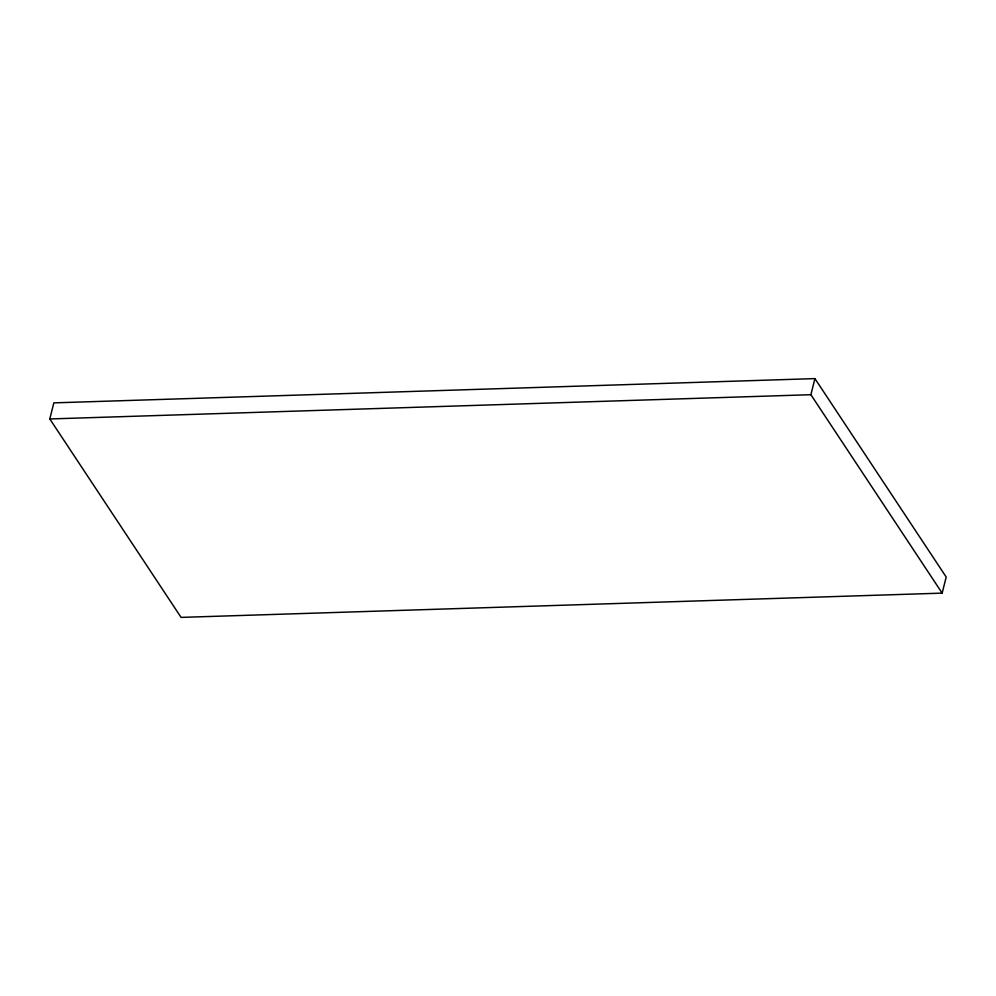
<?xml version="1.0" encoding="UTF-8"?>
<svg xmlns="http://www.w3.org/2000/svg" width="996" height="996" viewBox="0 0 996 996"><rect width="100%" height="100%" fill="white"/><g stroke="black" fill="none" stroke-linecap="round" stroke-linejoin="round"><path stroke-width="1.49" d="M49.8 418.955L53.846 402.87L814.927 378.605L946.2 577.045L942.154 593.13L181.073 617.395L49.8 418.955L810.881 394.702L942.154 593.13M810.881 394.702L814.927 378.605"/></g></svg>
